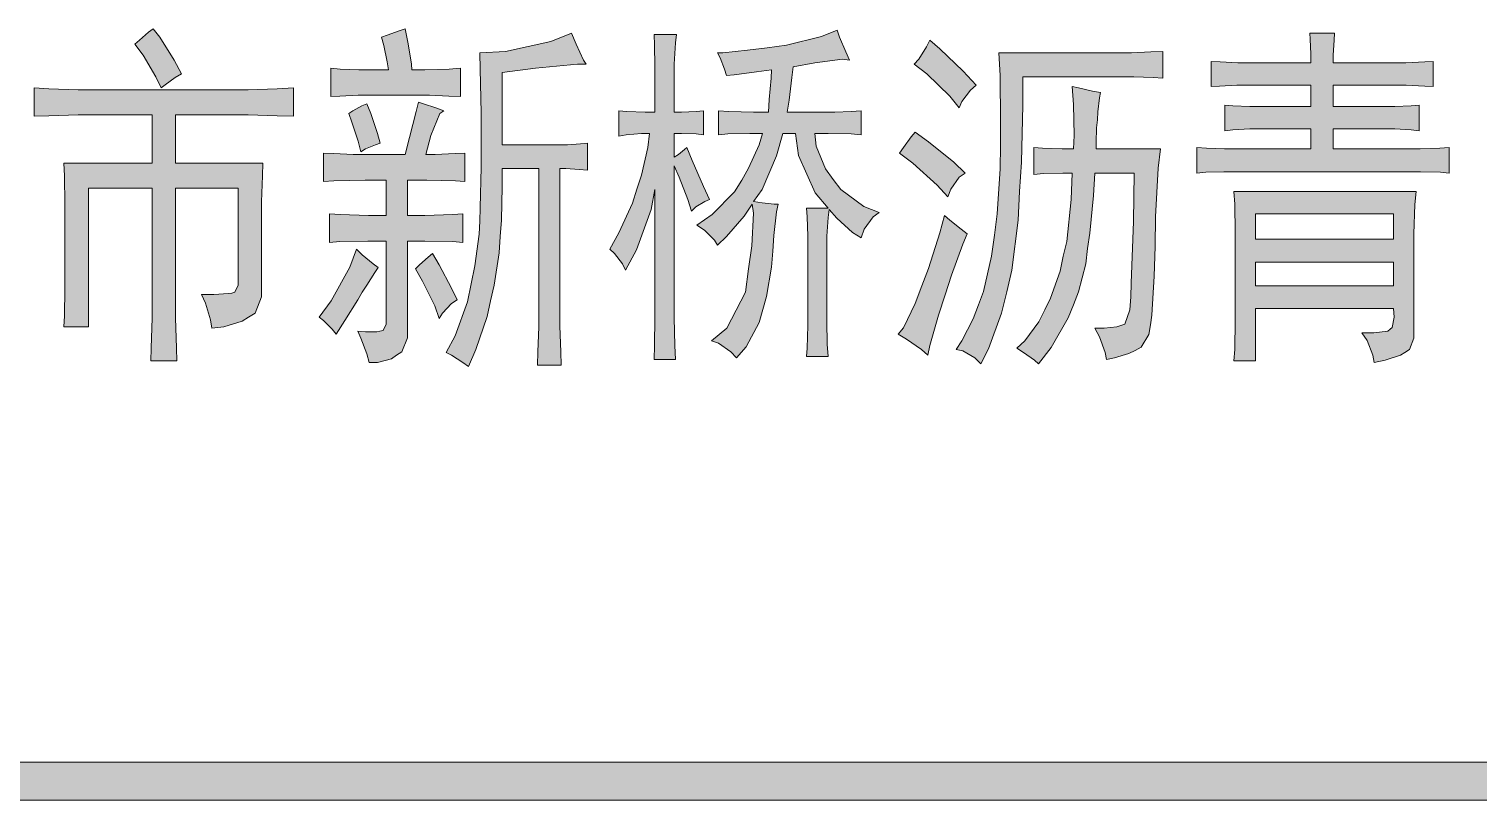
# Model space of a CAD drawing. Header units: millimetres. Extents: x -30643 to 86172, y -19411 to 63186.
# Drawn here: x 79478 to 81743, y -5766 to -4561 of the extents above; entities that cross this region are included whole.
import ezdxf

# ---------------------------------------------------------------- set-up
doc = ezdxf.new("R2010")
doc.units = ezdxf.units.MM

msp = doc.modelspace()

# ---------------------------------------------------------------- hatches: boundary and pattern name
h = msp.add_hatch(color=0)
h.dxf.hatch_style = 2
h.paths.add_polyline_path([(79671.8, -4560.9), (79682.3, -4573.6), (79704.8, -4609.5), (79716.1, -4631.3), (79706.3, -4636.9), (79690.8, -4648.2), (79684.4, -4653.1), (79676, -4635.5), (79656.3, -4601.7), (79643.6, -4584.9), (79650.7, -4578.5), (79664.7, -4565.9)])
h = msp.add_hatch(color=0)
h.dxf.hatch_style = 2
h.paths.add_polyline_path([(80065.8, -4560.9), (80070.8, -4584.2), (80075.7, -4615.8), (80076.4, -4625), (80096.8, -4625), (80134.8, -4623.6), (80152.4, -4622.1), (80152.4, -4666.5), (80134.1, -4665.8), (80103.8, -4664.4), (80092.6, -4664.4), (80007.4, -4664.4), (79992.7, -4664.4), (79963.8, -4665.8), (79949.7, -4666.5), (79949.7, -4622.1), (79964.5, -4623.6), (79993.4, -4625), (80007.4, -4625), (80039.8, -4625), (80037.7, -4612.3), (80032.8, -4587), (80029.2, -4573.6), (80037.7, -4570.8), (80056.7, -4563.7)])
h = msp.add_hatch(color=0)
h.dxf.hatch_style = 2
h.paths.add_polyline_path([(80348.7, -4615.8), (80335.3, -4615.8), (80269.9, -4622.1), (80217.8, -4629.2), (80217.8, -4741.8), (80310, -4741.8), (80319.9, -4741.8), (80340.3, -4740.4), (80350.8, -4739.7), (80350.8, -4781.9), (80338.2, -4780.5), (80317, -4779.1), (80307.9, -4779.1), (80307.9, -5007.1), (80307.9, -5025.4), (80309.3, -5065.5), (80310, -5086.6), (80272.7, -5086.6), (80273.4, -5065.5), (80274.8, -5026.8), (80274.8, -5009.2), (80274.8, -4779.1), (80217.8, -4779.1), (80217.8, -4807.2), (80216.4, -4860), (80214.3, -4885.3), (80212.9, -4910.7), (80205.2, -4961.3), (80199.5, -4986), (80193.9, -5010.6), (80176.3, -5061.9), (80165.1, -5088.7), (80155.9, -5082.4), (80138.3, -5071.1), (80129.9, -5066.9), (80143.9, -5040.8), (80163.6, -4987.4), (80169.3, -4959.2), (80174.9, -4931.1), (80181.9, -4881.8), (80182.6, -4861.4), (80183.4, -4840.3), (80184.8, -4777), (80184.8, -4735.4), (80184.8, -4691.8), (80183.4, -4623.6), (80182.6, -4598.2), (80222.8, -4596.1), (80293.8, -4580.6), (80326.2, -4567.3), (80333.2, -4584.9), (80344.5, -4609.5)])
h = msp.add_hatch(color=0)
h.dxf.hatch_style = 2
h.paths.add_polyline_path([(80513.4, -4845.9), (80507.7, -4827.6), (80494.4, -4792.4), (80486.6, -4774.8), (80486.6, -4991.6), (80486.6, -5012.7), (80487.3, -5055.6), (80488.7, -5077.4), (80455, -5077.4), (80455.7, -5055.6), (80456.4, -5012.7), (80456.4, -4991.6), (80456.4, -4812.1), (80450.7, -4843.1), (80427.5, -4906.4), (80410.6, -4938.1), (80405.7, -4928.3), (80393, -4912.1), (80386, -4905), (80400.1, -4879.7), (80421.2, -4833.3), (80428.2, -4811.4), (80435.3, -4789.6), (80445.1, -4746), (80447.9, -4724.2), (80435.3, -4724.2), (80411.3, -4726.3), (80400.1, -4728.4), (80400.1, -4689), (80412.7, -4689.7), (80440.9, -4691.1), (80456.4, -4691.1), (80456.4, -4635.5), (80456.4, -4619.3), (80455.7, -4586.3), (80455, -4569.4), (80490.2, -4569.4), (80488.7, -4582.7), (80486.6, -4615.8), (80486.6, -4635.5), (80486.6, -4691.1), (80497.9, -4691.1), (80521.1, -4689.7), (80532.4, -4689), (80532.4, -4726.3), (80521.1, -4724.9), (80497.9, -4724.2), (80486.6, -4724.2), (80486.6, -4761.5), (80493, -4757.3), (80502.8, -4749.5), (80506.3, -4746), (80514.8, -4766.4), (80532.4, -4807.2), (80541.5, -4827.6), (80534.5, -4830.4), (80520.4, -4838.9)])
h = msp.add_hatch(color=0)
h.dxf.hatch_style = 2
h.paths.add_polyline_path([(80760.4, -4609.5), (80749.8, -4608.1), (80706.2, -4613.7), (80672.4, -4620), (80670.3, -4636.9), (80666.1, -4672.1), (80663.3, -4691.1), (80727.3, -4691.1), (80737.8, -4691.1), (80763.2, -4689.7), (80778.7, -4689), (80778.7, -4726.3), (80763.2, -4724.9), (80727.3, -4724.2), (80706.2, -4724.2), (80708.3, -4743.9), (80723.1, -4779.8), (80735, -4796), (80747, -4812.1), (80782.9, -4838.2), (80806.8, -4848), (80797.7, -4854.4), (80783.6, -4874.1), (80778.7, -4887.4), (80765.3, -4879), (80740.7, -4856.5), (80728.7, -4843.1), (80727.3, -4855.8), (80725.2, -4884.6), (80725.2, -4900.8), (80725.2, -5002.8), (80725.2, -5017.6), (80725.9, -5053.5), (80727.3, -5073.2), (80693.5, -5073.2), (80694.2, -5059.8), (80695.6, -5024.7), (80695.6, -5002.8), (80695.6, -4900.8), (80695.6, -4884.6), (80694.2, -4854.4), (80693.5, -4841), (80727.3, -4841), (80706.9, -4817.1), (80680.9, -4758.7), (80675.9, -4724.2), (80656.2, -4724.2), (80646.4, -4759.4), (80623.9, -4812.1), (80610.5, -4830.4), (80623.9, -4832.5), (80642.9, -4834.7), (80649.2, -4834.7), (80646.4, -4846.6), (80642.1, -4883.9), (80640.7, -4908.5), (80638.6, -4933.2), (80630.9, -4978.9), (80625.3, -4999.3), (80619.6, -5019.7), (80599.2, -5057.7), (80583.7, -5075.3), (80575.3, -5065.5), (80555.6, -5052.1), (80545, -5048.6), (80569, -5028.9), (80597.8, -4972.6), (80602.7, -4936), (80607.7, -4900.1), (80610.5, -4848.7), (80608.4, -4834.7), (80595.7, -4853.7), (80568.3, -4885.3), (80554.2, -4898.7), (80549.3, -4891), (80533.8, -4875.5), (80521.8, -4867.7), (80545.7, -4850.8), (80580.9, -4815.7), (80592.2, -4797.4), (80602.7, -4778.4), (80619.6, -4741.8), (80624.6, -4724.2), (80604.9, -4724.2), (80570.4, -4724.9), (80555.6, -4726.3), (80555.6, -4689), (80571.8, -4689.7), (80610.5, -4691.1), (80633.7, -4691.1), (80635.1, -4671.4), (80637.9, -4637.6), (80638.6, -4625), (80615.4, -4627.8), (80580.2, -4632.7), (80568.3, -4633.4), (80565.4, -4623.6), (80558.4, -4606), (80554.2, -4598.2), (80562.6, -4598.2), (80601.3, -4594), (80631.6, -4590.5), (80661.9, -4586.3), (80716.7, -4572.9), (80741.4, -4563), (80744.9, -4573.6), (80754.7, -4596.8)])
h = msp.add_hatch(color=0)
h.dxf.hatch_style = 2
h.paths.add_polyline_path([(81518.9, -4567.3), (81518.2, -4578.5), (81516.8, -4601.7), (81516.8, -4613.7), (81614.6, -4613.7), (81630.1, -4613.7), (81659.7, -4612.3), (81673, -4611.6), (81673, -4651), (81659.7, -4650.3), (81630.8, -4648.9), (81616, -4648.9), (81516.8, -4648.9), (81516.8, -4682), (81602, -4682), (81613.2, -4682), (81638.6, -4681.3), (81651.2, -4679.9), (81651.2, -4720), (81638.6, -4718.6), (81613.2, -4717.1), (81602, -4717.1), (81516.8, -4717.1), (81516.8, -4748.1), (81635.7, -4748.1), (81652.6, -4748.1), (81683.6, -4747.4), (81697.7, -4746), (81697.7, -4786.1), (81684.3, -4784.7), (81653.3, -4784), (81635.7, -4784), (81359.9, -4784), (81345.8, -4784), (81317.7, -4784.7), (81303.6, -4786.1), (81303.6, -4746), (81318.4, -4747.4), (81346.5, -4748.1), (81359.9, -4748.1), (81481.6, -4748.1), (81481.6, -4717.1), (81400.7, -4717.1), (81386.6, -4717.1), (81359.9, -4718.6), (81347.2, -4720), (81347.2, -4679.9), (81359.9, -4681.3), (81386.6, -4682), (81400.7, -4682), (81481.6, -4682), (81481.6, -4648.9), (81381, -4648.9), (81366.2, -4648.9), (81338.8, -4650.3), (81326.1, -4651), (81326.1, -4611.6), (81340.2, -4612.3), (81367.6, -4613.7), (81381, -4613.7), (81481.6, -4613.7), (81481.6, -4600.3), (81480.9, -4577.1), (81480.2, -4567.3)])
h = msp.add_hatch(color=0)
h.dxf.hatch_style = 2
h.paths.add_polyline_path([(80886.3, -4578.5), (80901.8, -4591.9), (80938.4, -4627.1), (80958.8, -4648.9), (80949.7, -4656.6), (80936.3, -4674.2), (80932.1, -4684.1), (80917.3, -4665.8), (80881.4, -4631.3), (80861.7, -4615.8), (80868.7, -4608.1), (80880.7, -4589.1)])
h = msp.add_hatch(color=0)
h.dxf.hatch_style = 2
h.paths.add_polyline_path([(80965.8, -5084.5), (80956.7, -5075.3), (80937.7, -5064.1), (80927.1, -5061.9), (80936.3, -5048.6), (80953.9, -5014.1), (80962.3, -4992.3), (80970.1, -4971.2), (80982.7, -4916.3), (80987, -4883.2), (80991.2, -4850.1), (80996.1, -4779.8), (80996.8, -4743.2), (80996.8, -4705.9), (80996.1, -4633.4), (80994, -4598.2), (81190.3, -4598.2), (81201.6, -4598.2), (81231.8, -4596.8), (81250.1, -4596.1), (81250.1, -4637.6), (81235.4, -4636.9), (81205.1, -4635.5), (81190.3, -4635.5), (81031.3, -4635.5), (81031.3, -4679.9), (81029.2, -4769.2), (81026.4, -4815), (81024.2, -4860), (81014.4, -4938.1), (81006.7, -4971.9), (80998.2, -5005), (80977.8, -5061.2)])
h = msp.add_hatch(color=0)
h.dxf.hatch_style = 2
h.paths.add_polyline_path([(79799.1, -4655.9), (79820.3, -4655.9), (79866, -4654.5), (79891.3, -4653.1), (79891.3, -4697.4), (79866, -4696.7), (79820.3, -4695.3), (79799.1, -4695.3), (79707, -4695.3), (79707, -4770.6), (79843.5, -4770.6), (79842.8, -4790.3), (79841.4, -4831.1), (79841.4, -4852.3), (79841.4, -4960.6), (79841.4, -4979.6), (79831.5, -5005), (79821, -5011.3), (79811.1, -5017.6), (79782.3, -5026.8), (79764, -5028.9), (79761.8, -5015.5), (79754.1, -4989.5), (79747.8, -4976.1), (79766.8, -4976.1), (79790, -4974.7), (79794.9, -4974), (79799.8, -4972.6), (79804.8, -4961.3), (79804.8, -4951.5), (79804.8, -4810), (79707, -4810), (79707, -4984.5), (79707, -5012.7), (79708.4, -5059.8), (79709.1, -5079.5), (79668.3, -5079.5), (79669, -5059.8), (79670.4, -5012.7), (79670.4, -4984.5), (79670.4, -4810), (79571.1, -4810), (79571.1, -5026.8), (79532.4, -5026.8), (79533.2, -5009.2), (79533.9, -4967), (79533.9, -4943), (79533.9, -4861.4), (79533.9, -4835.4), (79533.2, -4790.3), (79532.4, -4770.6), (79670.4, -4770.6), (79670.4, -4695.3), (79578.2, -4695.3), (79555, -4695.3), (79509.2, -4696.7), (79486, -4697.4), (79486, -4653.1), (79509.2, -4654.5), (79555, -4655.9), (79578.2, -4655.9)])
h = msp.add_hatch(color=0)
h.dxf.hatch_style = 2
h.paths.add_polyline_path([(81162.2, -5077.4), (81160.1, -5066.9), (81151.6, -5042.2), (81143.9, -5028.9), (81158.6, -5028.9), (81178.4, -5026.8), (81184.7, -5024.7), (81191, -5022.5), (81198.8, -5000), (81200.2, -4979.6), (81200.9, -4958.5), (81204.4, -4862.1), (81205.8, -4786.1), (81143.9, -4786.1), (81141.8, -4821.3), (81136.1, -4880.4), (81132.6, -4904.3), (81129.8, -4928.3), (81118.5, -4971.9), (81110.8, -4992.3), (81102.4, -5012.7), (81075.6, -5059.1), (81055.9, -5084.5), (81049.6, -5078.8), (81032.7, -5066.9), (81022.1, -5059.8), (81034.8, -5048.6), (81056.6, -5019), (81065.8, -5000), (81074.9, -4981.7), (81089.7, -4939.5), (81094.6, -4916.3), (81100.2, -4893.1), (81107.3, -4827.6), (81108.7, -4786.1), (81093.9, -4786.1), (81063.7, -4786.8), (81048.9, -4788.2), (81048.9, -4746), (81062.2, -4747.4), (81093.2, -4748.1), (81110.8, -4748.1), (81111.5, -4727.7), (81110.8, -4679.1), (81108.7, -4651), (81118.5, -4653.1), (81140.4, -4658), (81153, -4660.1), (81151.6, -4668.6), (81148.8, -4690.4), (81148.1, -4703.1), (81146.7, -4715.7), (81146, -4738.3), (81146, -4748.1), (81246.6, -4748.1), (81243.1, -4778.4), (81238.9, -4854.4), (81238.2, -4900.8), (81236.8, -4947.2), (81233.2, -5008.5), (81231.1, -5023.2), (81228.3, -5038.7), (81216.4, -5058.4), (81207.2, -5063.4), (81197.4, -5068.3), (81174.8, -5075.3)])
h = msp.add_hatch(color=0)
h.dxf.hatch_style = 2
h.paths.add_polyline_path([(80126.4, -4689), (80120, -4693.2), (80105.9, -4727.7), (80098.2, -4757.3), (80113, -4757.3), (80143.9, -4755.8), (80159.4, -4755.1), (80159.4, -4799.5), (80144.6, -4798.1), (80099.6, -4797.4), (80069.4, -4797.4), (80069.4, -4852.3), (80096.8, -4852.3), (80140.4, -4850.8), (80155.9, -4850.1), (80155.9, -4894.5), (80140.4, -4893.1), (80096.8, -4892.4), (80069.4, -4892.4), (80069.4, -5026.8), (80069.4, -5043.7), (80060.9, -5065.5), (80052.5, -5071.1), (80044.7, -5076.7), (80022.9, -5082.4), (80009.5, -5082.4), (80006, -5069), (79996.9, -5044.4), (79991.9, -5033.1), (80003.9, -5034.5), (80021.5, -5034.5), (80026.4, -5033.1), (80031.4, -5032.4), (80036.3, -5022.5), (80036.3, -5013.4), (80036.3, -4892.4), (80007.4, -4892.4), (79963.8, -4893.1), (79947.6, -4894.5), (79947.6, -4850.1), (79964.5, -4850.8), (80008.8, -4852.3), (80036.3, -4852.3), (80036.3, -4797.4), (80003.2, -4797.4), (79954.7, -4798.1), (79938.5, -4799.5), (79938.5, -4755.1), (79954.7, -4755.8), (79984.9, -4757.3), (79999, -4757.3), (80065.8, -4757.3), (80072.9, -4730.5), (80083.4, -4689.7), (80086.9, -4675.6), (80094.7, -4677.7), (80113.7, -4684.1)])
h = msp.add_hatch(color=0)
h.dxf.hatch_style = 2
h.paths.add_polyline_path([(80006, -4677.7), (80012.4, -4693.2), (80022.9, -4724.2), (80027.1, -4739.7), (80019.4, -4741.8), (80003.9, -4748.1), (79996.9, -4753), (79992.7, -4736.1), (79982.8, -4706.6), (79977.9, -4693.2), (79984.2, -4689), (79998.3, -4681.3)])
h = msp.add_hatch(color=0)
h.dxf.hatch_style = 2
h.paths.add_polyline_path([(80863.1, -4722.1), (80884.2, -4737.6), (80923.6, -4769.2), (80941.2, -4786.1), (80932.1, -4792.4), (80918.7, -4811.4), (80914.5, -4823.4), (80897.6, -4805.1), (80859.6, -4770.6), (80838.5, -4755.1), (80844.8, -4746), (80856.8, -4729.8)])
h = msp.add_hatch(color=0)
h.paths.add_polyline_path([(81561.2, -5035.9), (81580.2, -5035.9), (81602, -5033.1), (81605.5, -5030.3), (81609, -5027.5), (81611.8, -5011.3), (81611.1, -4997.9), (81395.1, -4997.9), (81395.1, -5079.5), (81361.3, -5079.5), (81362.7, -5061.9), (81363.4, -5016.9), (81363.4, -4989.5), (81363.4, -4902.9), (81363.4, -4879), (81362.7, -4834.7), (81361.3, -4815), (81646.3, -4815), (81644.2, -4835.4), (81642.8, -4881.1), (81642.8, -4905), (81642.8, -5031), (81642.8, -5044.4), (81635.7, -5061.9), (81628.7, -5066.9), (81621.7, -5071.1), (81597.7, -5078.8), (81580.9, -5082.4), (81578.7, -5071.1), (81569.6, -5047.9)])
h.paths.add_polyline_path([(81611.1, -4889.5), (81611.1, -4850.1), (81395.1, -4850.1), (81395.1, -4889.5)])
h.paths.add_polyline_path([(81611.1, -4962.7), (81611.1, -4925.4), (81395.1, -4925.4), (81395.1, -4962.7)])
h = msp.add_hatch(color=0)
h.dxf.hatch_style = 2
h.paths.add_polyline_path([(80944.7, -4881.1), (80937.7, -4897.3), (80920.1, -4945.8), (80910.3, -4976.8), (80899.7, -5008.5), (80886.3, -5055.6), (80882.8, -5071.1), (80873, -5061.9), (80849.7, -5045.8), (80836.4, -5038), (80844.8, -5028.2), (80863.1, -4990.2), (80873.7, -4962.7), (80884.2, -4935.3), (80901.8, -4879.7), (80908.8, -4852.3), (80917.3, -4860), (80934.9, -4874.1)])
h = msp.add_hatch(color=0)
h.dxf.hatch_style = 2
h.paths.add_polyline_path([(80023.6, -4933.9), (80018.7, -4941.6), (80006, -4961.3), (79999, -4972.6), (79991.9, -4984.5), (79971.5, -5016.9), (79958.2, -5038), (79951.8, -5030.3), (79938.5, -5016.9), (79931.4, -5011.3), (79950.4, -4986), (79979.3, -4933.2), (79989.8, -4905), (79999, -4914.2), (80015.9, -4928.3)])
h = msp.add_hatch(color=0)
h.dxf.hatch_style = 2
h.paths.add_polyline_path([(80108.8, -4912.1), (80119.3, -4929.7), (80138.3, -4966.2), (80147.5, -4984.5), (80138.3, -4990.2), (80124.2, -5005), (80119.3, -5013.4), (80112.3, -4993.7), (80093.3, -4955), (80082, -4936), (80088.4, -4929.7), (80101.7, -4917.7)])
h = msp.add_hatch(color=0)
h.dxf.hatch_style = 2
h.paths.add_polyline_path([(77371.4, -5766.3), (77371.4, -5707.2), (84229.5, -5707.2), (84229.5, -5766.3)])

# ---------------------------------------------------------------- linework, layer by layer
at = {"color": 0, "lineweight": 0}
for points in [[(79671.8, -4560.9), (79682.3, -4573.6), (79704.8, -4609.5), (79716.1, -4631.3), (79706.3, -4636.9), (79690.8, -4648.2), (79684.4, -4653.1), (79676, -4635.5), (79656.3, -4601.7), (79643.6, -4584.9), (79650.7, -4578.5), (79664.7, -4565.9)], [(80065.8, -4560.9), (80070.8, -4584.2), (80075.7, -4615.8), (80076.4, -4625), (80096.8, -4625), (80134.8, -4623.6), (80152.4, -4622.1), (80152.4, -4666.5), (80134.1, -4665.8), (80103.8, -4664.4), (80092.6, -4664.4), (80007.4, -4664.4), (79992.7, -4664.4), (79963.8, -4665.8), (79949.7, -4666.5), (79949.7, -4622.1), (79964.5, -4623.6), (79993.4, -4625), (80007.4, -4625), (80039.8, -4625), (80037.7, -4612.3), (80032.8, -4587), (80029.2, -4573.6), (80037.7, -4570.8), (80056.7, -4563.7)], [(80348.7, -4615.8), (80335.3, -4615.8), (80269.9, -4622.1), (80217.8, -4629.2), (80217.8, -4741.8), (80310, -4741.8), (80319.9, -4741.8), (80340.3, -4740.4), (80350.8, -4739.7), (80350.8, -4781.9), (80338.2, -4780.5), (80317, -4779.1), (80307.9, -4779.1), (80307.9, -5007.1), (80307.9, -5025.4), (80309.3, -5065.5), (80310, -5086.6), (80272.7, -5086.6), (80273.4, -5065.5), (80274.8, -5026.8), (80274.8, -5009.2), (80274.8, -4779.1), (80217.8, -4779.1), (80217.8, -4807.2), (80216.4, -4860), (80214.3, -4885.3), (80212.9, -4910.7), (80205.2, -4961.3), (80199.5, -4986), (80193.9, -5010.6), (80176.3, -5061.9), (80165.1, -5088.7), (80155.9, -5082.4), (80138.3, -5071.1), (80129.9, -5066.9), (80143.9, -5040.8), (80163.6, -4987.4), (80169.3, -4959.2), (80174.9, -4931.1), (80181.9, -4881.8), (80182.6, -4861.4), (80183.4, -4840.3), (80184.8, -4777), (80184.8, -4735.4), (80184.8, -4691.8), (80183.4, -4623.6), (80182.6, -4598.2), (80222.8, -4596.1), (80293.8, -4580.6), (80326.2, -4567.3), (80333.2, -4584.9), (80344.5, -4609.5)], [(80513.4, -4845.9), (80507.7, -4827.6), (80494.4, -4792.4), (80486.6, -4774.8), (80486.6, -4991.6), (80486.6, -5012.7), (80487.3, -5055.6), (80488.7, -5077.4), (80455, -5077.4), (80455.7, -5055.6), (80456.4, -5012.7), (80456.4, -4991.6), (80456.4, -4812.1), (80450.7, -4843.1), (80427.5, -4906.4), (80410.6, -4938.1), (80405.7, -4928.3), (80393, -4912.1), (80386, -4905), (80400.1, -4879.7), (80421.2, -4833.3), (80428.2, -4811.4), (80435.3, -4789.6), (80445.1, -4746), (80447.9, -4724.2), (80435.3, -4724.2), (80411.3, -4726.3), (80400.1, -4728.4), (80400.1, -4689), (80412.7, -4689.7), (80440.9, -4691.1), (80456.4, -4691.1), (80456.4, -4635.5), (80456.4, -4619.3), (80455.7, -4586.3), (80455, -4569.4), (80490.2, -4569.4), (80488.7, -4582.7), (80486.6, -4615.8), (80486.6, -4635.5), (80486.6, -4691.1), (80497.9, -4691.1), (80521.1, -4689.7), (80532.4, -4689), (80532.4, -4726.3), (80521.1, -4724.9), (80497.9, -4724.2), (80486.6, -4724.2), (80486.6, -4761.5), (80493, -4757.3), (80502.8, -4749.5), (80506.3, -4746), (80514.8, -4766.4), (80532.4, -4807.2), (80541.5, -4827.6), (80534.5, -4830.4), (80520.4, -4838.9)], [(80760.4, -4609.5), (80749.8, -4608.1), (80706.2, -4613.7), (80672.4, -4620), (80670.3, -4636.9), (80666.1, -4672.1), (80663.3, -4691.1), (80727.3, -4691.1), (80737.8, -4691.1), (80763.2, -4689.7), (80778.7, -4689), (80778.7, -4726.3), (80763.2, -4724.9), (80727.3, -4724.2), (80706.2, -4724.2), (80708.3, -4743.9), (80723.1, -4779.8), (80735, -4796), (80747, -4812.1), (80782.9, -4838.2), (80806.8, -4848), (80797.7, -4854.4), (80783.6, -4874.1), (80778.7, -4887.4), (80765.3, -4879), (80740.7, -4856.5), (80728.7, -4843.1), (80727.3, -4855.8), (80725.2, -4884.6), (80725.2, -4900.8), (80725.2, -5002.8), (80725.2, -5017.6), (80725.9, -5053.5), (80727.3, -5073.2), (80693.5, -5073.2), (80694.2, -5059.8), (80695.6, -5024.7), (80695.6, -5002.8), (80695.6, -4900.8), (80695.6, -4884.6), (80694.2, -4854.4), (80693.5, -4841), (80727.3, -4841), (80706.9, -4817.1), (80680.9, -4758.7), (80675.9, -4724.2), (80656.2, -4724.2), (80646.4, -4759.4), (80623.9, -4812.1), (80610.5, -4830.4), (80623.9, -4832.5), (80642.9, -4834.7), (80649.2, -4834.7), (80646.4, -4846.6), (80642.1, -4883.9), (80640.7, -4908.5), (80638.6, -4933.2), (80630.9, -4978.9), (80625.3, -4999.3), (80619.6, -5019.7), (80599.2, -5057.7), (80583.7, -5075.3), (80575.3, -5065.5), (80555.6, -5052.1), (80545, -5048.6), (80569, -5028.9), (80597.8, -4972.6), (80602.7, -4936), (80607.7, -4900.1), (80610.5, -4848.7), (80608.4, -4834.7), (80595.7, -4853.7), (80568.3, -4885.3), (80554.2, -4898.7), (80549.3, -4891), (80533.8, -4875.5), (80521.8, -4867.7), (80545.7, -4850.8), (80580.9, -4815.7), (80592.2, -4797.4), (80602.7, -4778.4), (80619.6, -4741.8), (80624.6, -4724.2), (80604.9, -4724.2), (80570.4, -4724.9), (80555.6, -4726.3), (80555.6, -4689), (80571.8, -4689.7), (80610.5, -4691.1), (80633.7, -4691.1), (80635.1, -4671.4), (80637.9, -4637.6), (80638.6, -4625), (80615.4, -4627.8), (80580.2, -4632.7), (80568.3, -4633.4), (80565.4, -4623.6), (80558.4, -4606), (80554.2, -4598.2), (80562.6, -4598.2), (80601.3, -4594), (80631.6, -4590.5), (80661.9, -4586.3), (80716.7, -4572.9), (80741.4, -4563), (80744.9, -4573.6), (80754.7, -4596.8)], [(81518.9, -4567.3), (81518.2, -4578.5), (81516.8, -4601.7), (81516.8, -4613.7), (81614.6, -4613.7), (81630.1, -4613.7), (81659.7, -4612.3), (81673, -4611.6), (81673, -4651), (81659.7, -4650.3), (81630.8, -4648.9), (81616, -4648.9), (81516.8, -4648.9), (81516.8, -4682), (81602, -4682), (81613.2, -4682), (81638.6, -4681.3), (81651.2, -4679.9), (81651.2, -4720), (81638.6, -4718.6), (81613.2, -4717.1), (81602, -4717.1), (81516.8, -4717.1), (81516.8, -4748.1), (81635.7, -4748.1), (81652.6, -4748.1), (81683.6, -4747.4), (81697.7, -4746), (81697.7, -4786.1), (81684.3, -4784.7), (81653.3, -4784), (81635.7, -4784), (81359.9, -4784), (81345.8, -4784), (81317.7, -4784.7), (81303.6, -4786.1), (81303.6, -4746), (81318.4, -4747.4), (81346.5, -4748.1), (81359.9, -4748.1), (81481.6, -4748.1), (81481.6, -4717.1), (81400.7, -4717.1), (81386.6, -4717.1), (81359.9, -4718.6), (81347.2, -4720), (81347.2, -4679.9), (81359.9, -4681.3), (81386.6, -4682), (81400.7, -4682), (81481.6, -4682), (81481.6, -4648.9), (81381, -4648.9), (81366.2, -4648.9), (81338.8, -4650.3), (81326.1, -4651), (81326.1, -4611.6), (81340.2, -4612.3), (81367.6, -4613.7), (81381, -4613.7), (81481.6, -4613.7), (81481.6, -4600.3), (81480.9, -4577.1), (81480.2, -4567.3)], [(80886.3, -4578.5), (80901.8, -4591.9), (80938.4, -4627.1), (80958.8, -4648.9), (80949.7, -4656.6), (80936.3, -4674.2), (80932.1, -4684.1), (80917.3, -4665.8), (80881.4, -4631.3), (80861.7, -4615.8), (80868.7, -4608.1), (80880.7, -4589.1)], [(80965.8, -5084.5), (80956.7, -5075.3), (80937.7, -5064.1), (80927.1, -5061.9), (80936.3, -5048.6), (80953.9, -5014.1), (80962.3, -4992.3), (80970.1, -4971.2), (80982.7, -4916.3), (80987, -4883.2), (80991.2, -4850.1), (80996.1, -4779.8), (80996.8, -4743.2), (80996.8, -4705.9), (80996.1, -4633.4), (80994, -4598.2), (81190.3, -4598.2), (81201.6, -4598.2), (81231.8, -4596.8), (81250.1, -4596.1), (81250.1, -4637.6), (81235.4, -4636.9), (81205.1, -4635.5), (81190.3, -4635.5), (81031.3, -4635.5), (81031.3, -4679.9), (81029.2, -4769.2), (81026.4, -4815), (81024.2, -4860), (81014.4, -4938.1), (81006.7, -4971.9), (80998.2, -5005), (80977.8, -5061.2)], [(79799.1, -4655.9), (79820.3, -4655.9), (79866, -4654.5), (79891.3, -4653.1), (79891.3, -4697.4), (79866, -4696.7), (79820.3, -4695.3), (79799.1, -4695.3), (79707, -4695.3), (79707, -4770.6), (79843.5, -4770.6), (79842.8, -4790.3), (79841.4, -4831.1), (79841.4, -4852.3), (79841.4, -4960.6), (79841.4, -4979.6), (79831.5, -5005), (79821, -5011.3), (79811.1, -5017.6), (79782.3, -5026.8), (79764, -5028.9), (79761.8, -5015.5), (79754.1, -4989.5), (79747.8, -4976.1), (79766.8, -4976.1), (79790, -4974.7), (79794.9, -4974), (79799.8, -4972.6), (79804.8, -4961.3), (79804.8, -4951.5), (79804.8, -4810), (79707, -4810), (79707, -4984.5), (79707, -5012.7), (79708.4, -5059.8), (79709.1, -5079.5), (79668.3, -5079.5), (79669, -5059.8), (79670.4, -5012.7), (79670.4, -4984.5), (79670.4, -4810), (79571.1, -4810), (79571.1, -5026.8), (79532.4, -5026.8), (79533.2, -5009.2), (79533.9, -4967), (79533.9, -4943), (79533.9, -4861.4), (79533.9, -4835.4), (79533.2, -4790.3), (79532.4, -4770.6), (79670.4, -4770.6), (79670.4, -4695.3), (79578.2, -4695.3), (79555, -4695.3), (79509.2, -4696.7), (79486, -4697.4), (79486, -4653.1), (79509.2, -4654.5), (79555, -4655.9), (79578.2, -4655.9)], [(81162.2, -5077.4), (81160.1, -5066.9), (81151.6, -5042.2), (81143.9, -5028.9), (81158.6, -5028.9), (81178.4, -5026.8), (81184.7, -5024.7), (81191, -5022.5), (81198.8, -5000), (81200.2, -4979.6), (81200.9, -4958.5), (81204.4, -4862.1), (81205.8, -4786.1), (81143.9, -4786.1), (81141.8, -4821.3), (81136.1, -4880.4), (81132.6, -4904.3), (81129.8, -4928.3), (81118.5, -4971.9), (81110.8, -4992.3), (81102.4, -5012.7), (81075.6, -5059.1), (81055.9, -5084.5), (81049.6, -5078.8), (81032.7, -5066.9), (81022.1, -5059.8), (81034.8, -5048.6), (81056.6, -5019), (81065.8, -5000), (81074.9, -4981.7), (81089.7, -4939.5), (81094.6, -4916.3), (81100.2, -4893.1), (81107.3, -4827.6), (81108.7, -4786.1), (81093.9, -4786.1), (81063.7, -4786.8), (81048.9, -4788.2), (81048.9, -4746), (81062.2, -4747.4), (81093.2, -4748.1), (81110.8, -4748.1), (81111.5, -4727.7), (81110.8, -4679.1), (81108.7, -4651), (81118.5, -4653.1), (81140.4, -4658), (81153, -4660.1), (81151.6, -4668.6), (81148.8, -4690.4), (81148.1, -4703.1), (81146.7, -4715.7), (81146, -4738.3), (81146, -4748.1), (81246.6, -4748.1), (81243.1, -4778.4), (81238.9, -4854.4), (81238.2, -4900.8), (81236.8, -4947.2), (81233.2, -5008.5), (81231.1, -5023.2), (81228.3, -5038.7), (81216.4, -5058.4), (81207.2, -5063.4), (81197.4, -5068.3), (81174.8, -5075.3)], [(80126.4, -4689), (80120, -4693.2), (80105.9, -4727.7), (80098.2, -4757.3), (80113, -4757.3), (80143.9, -4755.8), (80159.4, -4755.1), (80159.4, -4799.5), (80144.6, -4798.1), (80099.6, -4797.4), (80069.4, -4797.4), (80069.4, -4852.3), (80096.8, -4852.3), (80140.4, -4850.8), (80155.9, -4850.1), (80155.9, -4894.5), (80140.4, -4893.1), (80096.8, -4892.4), (80069.4, -4892.4), (80069.4, -5026.8), (80069.4, -5043.7), (80060.9, -5065.5), (80052.5, -5071.1), (80044.7, -5076.7), (80022.9, -5082.4), (80009.5, -5082.4), (80006, -5069), (79996.9, -5044.4), (79991.9, -5033.1), (80003.9, -5034.5), (80021.5, -5034.5), (80026.4, -5033.1), (80031.4, -5032.4), (80036.3, -5022.5), (80036.3, -5013.4), (80036.3, -4892.4), (80007.4, -4892.4), (79963.8, -4893.1), (79947.6, -4894.5), (79947.6, -4850.1), (79964.5, -4850.8), (80008.8, -4852.3), (80036.3, -4852.3), (80036.3, -4797.4), (80003.2, -4797.4), (79954.7, -4798.1), (79938.5, -4799.5), (79938.5, -4755.1), (79954.7, -4755.8), (79984.9, -4757.3), (79999, -4757.3), (80065.8, -4757.3), (80072.9, -4730.5), (80083.4, -4689.7), (80086.9, -4675.6), (80094.7, -4677.7), (80113.7, -4684.1)], [(80006, -4677.7), (80012.4, -4693.2), (80022.9, -4724.2), (80027.1, -4739.7), (80019.4, -4741.8), (80003.9, -4748.1), (79996.9, -4753), (79992.7, -4736.1), (79982.8, -4706.6), (79977.9, -4693.2), (79984.2, -4689), (79998.3, -4681.3)], [(80863.1, -4722.1), (80884.2, -4737.6), (80923.6, -4769.2), (80941.2, -4786.1), (80932.1, -4792.4), (80918.7, -4811.4), (80914.5, -4823.4), (80897.6, -4805.1), (80859.6, -4770.6), (80838.5, -4755.1), (80844.8, -4746), (80856.8, -4729.8)], [(81561.2, -5035.9), (81580.2, -5035.9), (81602, -5033.1), (81605.5, -5030.3), (81609, -5027.5), (81611.8, -5011.3), (81611.1, -4997.9), (81395.1, -4997.9), (81395.1, -5079.5), (81361.3, -5079.5), (81362.7, -5061.9), (81363.4, -5016.9), (81363.4, -4989.5), (81363.4, -4902.9), (81363.4, -4879), (81362.7, -4834.7), (81361.3, -4815), (81646.3, -4815), (81644.2, -4835.4), (81642.8, -4881.1), (81642.8, -4905), (81642.8, -5031), (81642.8, -5044.4), (81635.7, -5061.9), (81628.7, -5066.9), (81621.7, -5071.1), (81597.7, -5078.8), (81580.9, -5082.4), (81578.7, -5071.1), (81569.6, -5047.9)], [(80944.7, -4881.1), (80937.7, -4897.3), (80920.1, -4945.8), (80910.3, -4976.8), (80899.7, -5008.5), (80886.3, -5055.6), (80882.8, -5071.1), (80873, -5061.9), (80849.7, -5045.8), (80836.4, -5038), (80844.8, -5028.2), (80863.1, -4990.2), (80873.7, -4962.7), (80884.2, -4935.3), (80901.8, -4879.7), (80908.8, -4852.3), (80917.3, -4860), (80934.9, -4874.1)], [(81611.1, -4889.5), (81611.1, -4850.1), (81395.1, -4850.1), (81395.1, -4889.5)], [(80023.6, -4933.9), (80018.7, -4941.6), (80006, -4961.3), (79999, -4972.6), (79991.9, -4984.5), (79971.5, -5016.9), (79958.2, -5038), (79951.8, -5030.3), (79938.5, -5016.9), (79931.4, -5011.3), (79950.4, -4986), (79979.3, -4933.2), (79989.8, -4905), (79999, -4914.2), (80015.9, -4928.3)], [(80108.8, -4912.1), (80119.3, -4929.7), (80138.3, -4966.2), (80147.5, -4984.5), (80138.3, -4990.2), (80124.2, -5005), (80119.3, -5013.4), (80112.3, -4993.7), (80093.3, -4955), (80082, -4936), (80088.4, -4929.7), (80101.7, -4917.7)], [(81611.1, -4962.7), (81611.1, -4925.4), (81395.1, -4925.4), (81395.1, -4962.7)], [(77371.4, -5766.3), (77371.4, -5707.2), (84229.5, -5707.2), (84229.5, -5766.3)]]:
    msp.add_lwpolyline(points, close=True, dxfattribs=at)

doc.saveas('drawing.dxf')
